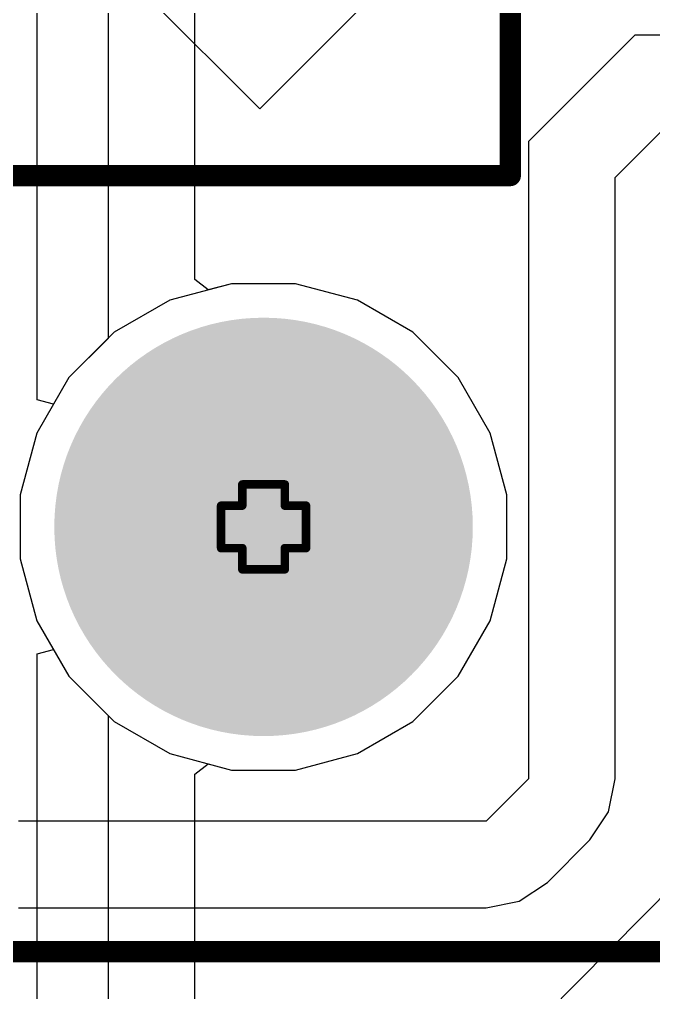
# Model space of a CAD drawing. Header units: inches. Extents: x -3 to 5259, y -3 to 5282.
# Drawn here: x 119.13 to 122.92, y 99.31 to 105.12 of the extents above; entities that cross this region are included whole.
import ezdxf

# ---------------------------------------------------------------- set-up
doc = ezdxf.new("R2010")
doc.units = ezdxf.units.IN
for name, color, linetype in [('Bottom Layer', 5, 'Continuous'), ('Bottom Solder', 6, 'Continuous'), ('Drill Drawing', 1, 'Continuous'), ('Layer 1', 16, 'Continuous'), ('Layer 2', 76, 'Continuous'), ('Multi-Layer', 9, 'Continuous'), ('Pad Holes', 156, 'Continuous'), ('Top Layer', 1, 'Continuous'), ('Top Overlay', 2, 'Continuous'), ('Top Solder', 216, 'Continuous')]:
    doc.layers.add(name, color=color, linetype=linetype)

# ---------------------------------------------------------------- blocks, each defined once
blk = doc.blocks.new('13_WQFN_HR__3_2__26')
at = {"layer": 'Top Solder'}
blk.add_line((-0.575, 1.8099), (5227.2803, 5276.701), dxfattribs=at)
blk = doc.blocks.new('DB128L_5_08_3P_OG_S_192')
at = {"layer": 'Bottom Layer'}
h = blk.add_hatch(color=5, dxfattribs=at)
edge = h.paths.add_edge_path()
edge.add_arc((5.08, 0), 1.2, 0, 360)
at = {"layer": 'Bottom Solder'}
h = blk.add_hatch(color=6, dxfattribs=at)
edge = h.paths.add_edge_path()
edge.add_arc((5.08, 0), 1.2508, 0, 360)
at = {"layer": 'Layer 1'}
h = blk.add_hatch(color=16, dxfattribs=at)
edge = h.paths.add_edge_path()
edge.add_arc((5.08, 0), 1.2, 0, 360)
at = {"layer": 'Layer 2'}
h = blk.add_hatch(color=76, dxfattribs=at)
edge = h.paths.add_edge_path()
edge.add_arc((5.08, 0), 1.2, 0, 360)
at = {"layer": 'Multi-Layer'}
h = blk.add_hatch(color=9, dxfattribs=at)
edge = h.paths.add_edge_path()
edge.add_arc((5.08, 0), 1.2, 0, 360)
at = {"layer": 'Pad Holes'}
h = blk.add_hatch(color=7, dxfattribs=at)
edge = h.paths.add_edge_path()
edge.add_arc((5.08, 0), 0.8, 0, 360)
at = {"layer": 'Top Layer'}
h = blk.add_hatch(color=1, dxfattribs=at)
edge = h.paths.add_edge_path()
edge.add_arc((5.08, 0), 1.2, 0, 360)
at = {"layer": 'Top Solder'}
h = blk.add_hatch(color=216, dxfattribs=at)
edge = h.paths.add_edge_path()
edge.add_arc((5.08, 0), 1.2508, 0, 360)
at = {"layer": 'Top Overlay'}
for p, q in [((5.1031, -2.4996), (4.4031, -3.1996)), ((5.8031, -3.1996), (5.1031, -2.4996)), ((5.1031, -2.4996), (5.1031, -2.4996))]:
    blk.add_line(p, q, dxfattribs=at)
for points in [[(7.53, 2.54, 0.127, 0.127, 0), (-7.53, 2.54, 0.127, 0.127, 0)], [(3.6053, -2.1005, 0.127, 0.127, 0), (3.6053, -5.1002, 0.127, 0.127, 0)], [(6.605, -2.1005, 0.127, 0.127, 0), (3.6053, -2.1005, 0.127, 0.127, 0)]]:
    blk.add_lwpolyline(points, format="xyseb", dxfattribs=at)
blk.add_lwpolyline([(3.5735, -2.1005, 0.0635, 0.0635, 1), (3.637, -2.1005, 0.0635, 0.0635, 1)], format="xyseb", close=True, dxfattribs=at)
blk.add_lwpolyline([(3.5735, -2.1005, 0.0635, 0.0635, 1), (3.637, -2.1005, 0.0635, 0.0635, 1)], format="xyseb", close=True, dxfattribs=at)

msp = doc.modelspace()

# ---------------------------------------------------------------- linework, layer by layer
at = {"layer": 'Bottom Layer'}
for p, q in [((120.3985, 103.5435), (120.0287, 103.4444)), ((120.3985, 103.5435), (120.0287, 103.4444)), ((120.7813, 103.5435), (120.3985, 103.5435)), ((120.7813, 103.5435), (120.3985, 103.5435)), ((121.1511, 103.4444), (120.7813, 103.5435)), ((121.1511, 103.4444), (120.7813, 103.5435)), ((120.0287, 103.4444), (119.6971, 103.2529)), ((120.0287, 103.4444), (119.6971, 103.2529)), ((121.4827, 103.2529), (121.1511, 103.4444)), ((121.4827, 103.2529), (121.1511, 103.4444)), ((119.6971, 103.2529), (119.4264, 102.9822)), ((119.6971, 103.2529), (119.4264, 102.9822)), ((121.7534, 102.9822), (121.4827, 103.2529)), ((121.7534, 102.9822), (121.4827, 103.2529)), ((119.4264, 102.9822), (119.235, 102.6507)), ((119.4264, 102.9822), (119.235, 102.6507)), ((121.9448, 102.6507), (121.7534, 102.9822)), ((121.9448, 102.6507), (121.7534, 102.9822)), ((119.235, 102.6507), (119.1359, 102.2809)), ((119.235, 102.6507), (119.1359, 102.2809)), ((122.0439, 102.2809), (121.9448, 102.6507)), ((122.0439, 102.2809), (121.9448, 102.6507)), ((119.1359, 102.2809), (119.1359, 101.898)), ((119.1359, 102.2809), (119.1359, 101.898)), ((122.0439, 101.898), (122.0439, 102.2809)), ((122.0439, 101.898), (122.0439, 102.2809)), ((119.1359, 101.898), (119.235, 101.5282)), ((119.1359, 101.898), (119.235, 101.5282)), ((121.9448, 101.5282), (122.0439, 101.898)), ((121.9448, 101.5282), (122.0439, 101.898)), ((119.235, 101.5282), (119.4264, 101.1967)), ((119.235, 101.5282), (119.4264, 101.1967)), ((121.7534, 101.1967), (121.9448, 101.5282)), ((121.7534, 101.1967), (121.9448, 101.5282)), ((119.4264, 101.1967), (119.6971, 100.926)), ((119.4264, 101.1967), (119.6971, 100.926)), ((121.4827, 100.926), (121.7534, 101.1967)), ((121.4827, 100.926), (121.7534, 101.1967)), ((119.6971, 100.926), (120.0287, 100.7345)), ((119.6971, 100.926), (120.0287, 100.7345)), ((121.1511, 100.7345), (121.4827, 100.926)), ((121.1511, 100.7345), (121.4827, 100.926)), ((120.0287, 100.7345), (120.3985, 100.6355)), ((120.0287, 100.7345), (120.3985, 100.6355)), ((120.7813, 100.6355), (121.1511, 100.7345)), ((120.7813, 100.6355), (121.1511, 100.7345)), ((120.3985, 100.6355), (120.7813, 100.6355)), ((120.3985, 100.6355), (120.7813, 100.6355))]:
    msp.add_line(p, q, dxfattribs=at)
at = {"layer": 'Drill Drawing'}
for points in [[(120.4629, 102.2165, 0.0508, 0.0508, 0), (120.4629, 102.3435, 0.0508, 0.0508, 0)], [(120.4629, 102.3435, 0.0508, 0.0508, 0), (120.7169, 102.3435, 0.0508, 0.0508, 0)], [(120.7169, 102.2165, 0.0508, 0.0508, 0), (120.7169, 102.3435, 0.0508, 0.0508, 0)], [(120.3359, 101.9625, 0.0508, 0.0508, 0), (120.3359, 102.2165, 0.0508, 0.0508, 0)], [(120.3359, 102.2165, 0.0508, 0.0508, 0), (120.4629, 102.2165, 0.0508, 0.0508, 0)], [(120.7169, 102.2165, 0.0508, 0.0508, 0), (120.8439, 102.2165, 0.0508, 0.0508, 0)], [(120.8439, 101.9625, 0.0508, 0.0508, 0), (120.8439, 102.2165, 0.0508, 0.0508, 0)], [(120.3359, 101.9625, 0.0508, 0.0508, 0), (120.4629, 101.9625, 0.0508, 0.0508, 0)], [(120.4629, 101.8355, 0.0508, 0.0508, 0), (120.4629, 101.9625, 0.0508, 0.0508, 0)], [(120.7169, 101.9625, 0.0508, 0.0508, 0), (120.8439, 101.9625, 0.0508, 0.0508, 0)], [(120.7169, 101.8355, 0.0508, 0.0508, 0), (120.7169, 101.9625, 0.0508, 0.0508, 0)], [(120.4629, 101.8355, 0.0508, 0.0508, 0), (120.7169, 101.8355, 0.0508, 0.0508, 0)]]:
    msp.add_lwpolyline(points, format="xyseb", dxfattribs=at)
for points in [[(120.4502, 102.3435, 0.0254, 0.0254, 1), (120.4756, 102.3435, 0.0254, 0.0254, 1)], [(120.4502, 102.3435, 0.0254, 0.0254, 1), (120.4756, 102.3435, 0.0254, 0.0254, 1)], [(120.7042, 102.3435, 0.0254, 0.0254, 1), (120.7296, 102.3435, 0.0254, 0.0254, 1)], [(120.7042, 102.3435, 0.0254, 0.0254, 1), (120.7296, 102.3435, 0.0254, 0.0254, 1)], [(120.3232, 102.2165, 0.0254, 0.0254, 1), (120.3486, 102.2165, 0.0254, 0.0254, 1)], [(120.3232, 102.2165, 0.0254, 0.0254, 1), (120.3486, 102.2165, 0.0254, 0.0254, 1)], [(120.4502, 102.2165, 0.0254, 0.0254, 1), (120.4756, 102.2165, 0.0254, 0.0254, 1)], [(120.4502, 102.2165, 0.0254, 0.0254, 1), (120.4756, 102.2165, 0.0254, 0.0254, 1)], [(120.7042, 102.2165, 0.0254, 0.0254, 1), (120.7296, 102.2165, 0.0254, 0.0254, 1)], [(120.7042, 102.2165, 0.0254, 0.0254, 1), (120.7296, 102.2165, 0.0254, 0.0254, 1)], [(120.8312, 102.2165, 0.0254, 0.0254, 1), (120.8566, 102.2165, 0.0254, 0.0254, 1)], [(120.8312, 102.2165, 0.0254, 0.0254, 1), (120.8566, 102.2165, 0.0254, 0.0254, 1)], [(120.3232, 101.9625, 0.0254, 0.0254, 1), (120.3486, 101.9625, 0.0254, 0.0254, 1)], [(120.3232, 101.9625, 0.0254, 0.0254, 1), (120.3486, 101.9625, 0.0254, 0.0254, 1)], [(120.4502, 101.9625, 0.0254, 0.0254, 1), (120.4756, 101.9625, 0.0254, 0.0254, 1)], [(120.4502, 101.9625, 0.0254, 0.0254, 1), (120.4756, 101.9625, 0.0254, 0.0254, 1)], [(120.7042, 101.9625, 0.0254, 0.0254, 1), (120.7296, 101.9625, 0.0254, 0.0254, 1)], [(120.7042, 101.9625, 0.0254, 0.0254, 1), (120.7296, 101.9625, 0.0254, 0.0254, 1)], [(120.8312, 101.9625, 0.0254, 0.0254, 1), (120.8566, 101.9625, 0.0254, 0.0254, 1)], [(120.8312, 101.9625, 0.0254, 0.0254, 1), (120.8566, 101.9625, 0.0254, 0.0254, 1)], [(120.4502, 101.8355, 0.0254, 0.0254, 1), (120.4756, 101.8355, 0.0254, 0.0254, 1)], [(120.4502, 101.8355, 0.0254, 0.0254, 1), (120.4756, 101.8355, 0.0254, 0.0254, 1)], [(120.7042, 101.8355, 0.0254, 0.0254, 1), (120.7296, 101.8355, 0.0254, 0.0254, 1)], [(120.7042, 101.8355, 0.0254, 0.0254, 1), (120.7296, 101.8355, 0.0254, 0.0254, 1)]]:
    msp.add_lwpolyline(points, format="xyseb", close=True, dxfattribs=at)
at = {"layer": 'Layer 1'}
for p, q in [((122.809, 105.029), (122.174, 104.394)), ((138.279, 105.029), (122.809, 105.029)), ((122.692, 104.1795), (123.0235, 104.511)), ((122.174, 104.394), (122.174, 100.584)), ((122.692, 100.584), (122.692, 104.1795)), ((122.174, 100.584), (121.92, 100.33)), ((122.6525, 100.3858), (122.692, 100.584)), ((122.5402, 100.2178), (122.6525, 100.3858)), ((121.92, 100.33), (119.126, 100.33)), ((122.2862, 99.9638), (122.5402, 100.2178)), ((122.1182, 99.8515), (122.2862, 99.9638)), ((121.92, 99.812), (122.1182, 99.8515)), ((119.126, 99.812), (121.92, 99.812))]:
    msp.add_line(p, q, dxfattribs=at)
at = {"layer": 'Layer 2'}
for p, q in [((119.2361, 102.8488), (119.2361, 106.5637)), ((120.3985, 103.5435), (120.0287, 103.4444)), ((120.7813, 103.5435), (120.3985, 103.5435)), ((121.1511, 103.4444), (120.7813, 103.5435)), ((120.0287, 103.4444), (119.6971, 103.2529)), ((121.4827, 103.2529), (121.1511, 103.4444)), ((119.6971, 103.2529), (119.4264, 102.9822)), ((121.7534, 102.9822), (121.4827, 103.2529)), ((119.4264, 102.9822), (119.3342, 102.8225)), ((121.9448, 102.6507), (121.7534, 102.9822)), ((119.3342, 102.8225), (119.2361, 102.8488)), ((122.0439, 102.2809), (121.9448, 102.6507)), ((122.0439, 101.898), (122.0439, 102.2809)), ((121.9448, 101.5282), (122.0439, 101.898)), ((121.7534, 101.1967), (121.9448, 101.5282)), ((119.2361, 101.3301), (119.3342, 101.3564)), ((119.3342, 101.3564), (119.4264, 101.1967)), ((119.2361, 81.7357), (119.2361, 101.3301)), ((119.4264, 101.1967), (119.6971, 100.926)), ((121.4827, 100.926), (121.7534, 101.1967)), ((119.6971, 100.926), (120.0287, 100.7345)), ((121.1511, 100.7345), (121.4827, 100.926)), ((120.0287, 100.7345), (120.3985, 100.6355)), ((120.7813, 100.6355), (121.1511, 100.7345)), ((120.3985, 100.6355), (120.7813, 100.6355))]:
    msp.add_line(p, q, dxfattribs=at)
at = {"layer": 'Top Layer'}
for p, q in [((119.6609, 106.5417), (119.6609, 103.2167)), ((120.1788, 103.5681), (120.1788, 106.5417)), ((120.2594, 103.5062), (120.1788, 103.5681)), ((120.3985, 103.5435), (120.2594, 103.5062)), ((120.7813, 103.5435), (120.3985, 103.5435)), ((121.1511, 103.4444), (120.7813, 103.5435)), ((121.4827, 103.2529), (121.1511, 103.4444)), ((119.6609, 103.2167), (119.4264, 102.9822)), ((121.7534, 102.9822), (121.4827, 103.2529)), ((119.4264, 102.9822), (119.235, 102.6507)), ((121.9448, 102.6507), (121.7534, 102.9822)), ((119.235, 102.6507), (119.1359, 102.2809)), ((122.0439, 102.2809), (121.9448, 102.6507)), ((119.1359, 102.2809), (119.1359, 101.898)), ((122.0439, 101.898), (122.0439, 102.2809)), ((119.1359, 101.898), (119.235, 101.5282)), ((121.9448, 101.5282), (122.0439, 101.898)), ((119.235, 101.5282), (119.4264, 101.1967)), ((121.7534, 101.1967), (121.9448, 101.5282)), ((119.4264, 101.1967), (119.6609, 100.9622)), ((121.4827, 100.926), (121.7534, 101.1967)), ((119.6609, 100.9622), (119.6609, 94.6274)), ((121.1511, 100.7345), (121.4827, 100.926)), ((120.7813, 100.6355), (121.1511, 100.7345)), ((120.1788, 100.6109), (120.2594, 100.6727)), ((120.2594, 100.6727), (120.3985, 100.6355)), ((120.1788, 94.6274), (120.1788, 100.6109)), ((120.3985, 100.6355), (120.7813, 100.6355))]:
    msp.add_line(p, q, dxfattribs=at)

# ---------------------------------------------------------------- block references
msp.add_blockref('13_WQFN_HR__3_2__26', (31.7605, 5.4558))
at = {"rotation": 180}
msp.add_blockref('DB128L_5_08_3P_OG_S_192', (125.6699, 102.0895), dxfattribs=at)

doc.saveas('drawing.dxf')
